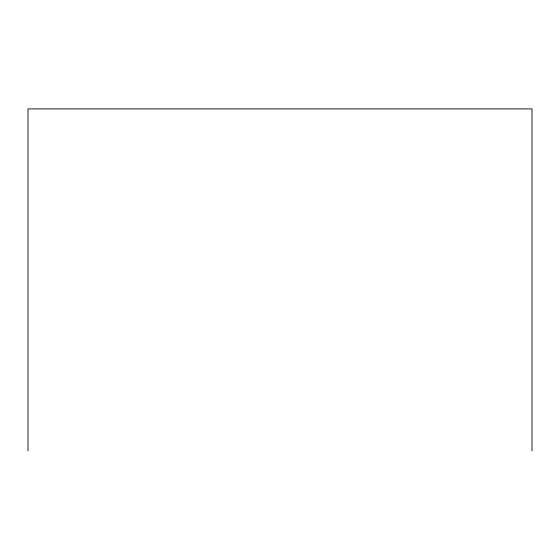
<?xml version="1.0" encoding="UTF-8"?>
<svg xmlns="http://www.w3.org/2000/svg" width="560" height="560" viewBox="0 0 560 560"><rect width="100%" height="100%" fill="white"/><g stroke="black" fill="none" stroke-linecap="round" stroke-linejoin="round"><path stroke-width="0.84" d="M532 451.101L532 108.899L28 108.899L28 451.101"/></g></svg>
